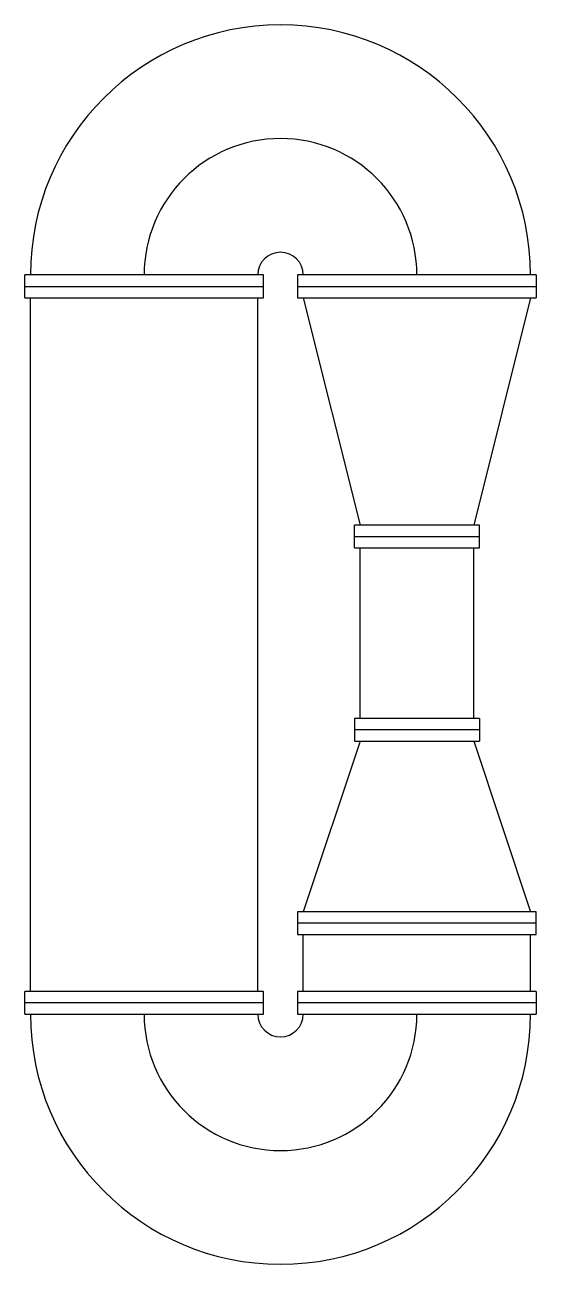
# Paper-space layout '_Top' of a CAD drawing. Header units: inches. Extents: x -18 to 28, y -55 to 54.
import ezdxf

# ---------------------------------------------------------------- set-up
doc = ezdxf.new("R2010")
doc.units = ezdxf.units.IN
doc.header["$MEASUREMENT"] = 0

psp = doc.layouts.new('_Top')

# ---------------------------------------------------------------- linework, layer by layer
at = {"color": 7, "linetype": 'Continuous', "lineweight": 25}
for p, q in [((-17.5, 29.58), (-17.5, 31.58)), ((3.5, 31.58), (-17.5, 31.58)), ((-17.5, 30.58), (3.5, 30.58)), ((3.5, 29.58), (3.5, 31.58)), ((6.5, 31.58), (6.5, 29.58)), ((27.5, 31.58), (6.5, 31.58)), ((6.5, 30.58), (27.5, 30.58)), ((27.5, 31.58), (27.5, 29.58)), ((-17.5, 29.58), (3.5, 29.58)), ((-17, -31.42), (-17, 29.58)), ((3, -31.42), (3, 29.58)), ((6.5, 29.58), (27.5, 29.58)), ((7, 29.58), (12, 9.58)), ((27, 29.58), (22, 9.58)), ((11.5, 7.58), (11.5, 9.58)), ((22.5, 9.58), (11.5, 9.58)), ((22.5, 7.58), (22.5, 9.58)), ((11.5, 8.58), (22.5, 8.58)), ((11.5, 7.58), (22.5, 7.58)), ((12, -7.42), (12, 7.58)), ((22, -7.42), (22, 7.58)), ((11.5, -7.42), (11.5, -9.42)), ((22.5, -7.42), (11.5, -7.42)), ((22.5, -7.42), (22.5, -9.42)), ((22.5, -8.42), (11.5, -8.42)), ((12, -9.42), (7, -24.42)), ((11.5, -9.42), (22.5, -9.42)), ((22, -9.42), (27, -24.42)), ((6.5, -24.42), (6.5, -26.42)), ((27.5, -24.42), (6.5, -24.42)), ((27.5, -26.42), (27.5, -24.42)), ((27.5, -25.42), (6.5, -25.42)), ((6.5, -26.42), (27.5, -26.42)), ((7, -31.42), (7, -26.42)), ((27, -31.42), (27, -26.42)), ((-17.5, -33.42), (-17.5, -31.42)), ((3.5, -31.42), (-17.5, -31.42)), ((3.5, -33.42), (3.5, -31.42)), ((6.5, -31.42), (6.5, -33.42)), ((27.5, -31.42), (6.5, -31.42)), ((27.5, -31.42), (27.5, -33.42)), ((3.5, -32.42), (-17.5, -32.42)), ((27.5, -32.42), (6.5, -32.42)), ((-17.5, -33.42), (3.5, -33.42)), ((6.5, -33.42), (27.5, -33.42))]:
    psp.add_line(p, q, dxfattribs=at)
for centre, radius, start, end in [((5, 31.58), 22, 0, 180), ((5, 31.58), 2, 0, 180), ((5, -33.42), 22, 180, 0), ((5, -33.42), 2, 180, 0)]:
    psp.add_arc(centre, radius, start, end, dxfattribs=at)
at = {"color": 7, "linetype": 'Continuous'}
for centre, start, end in [((5, 31.58), 0, 180), ((5, -33.42), 180, 0)]:
    psp.add_arc(centre, 12, start, end, dxfattribs=at)

doc.saveas('drawing.dxf')
